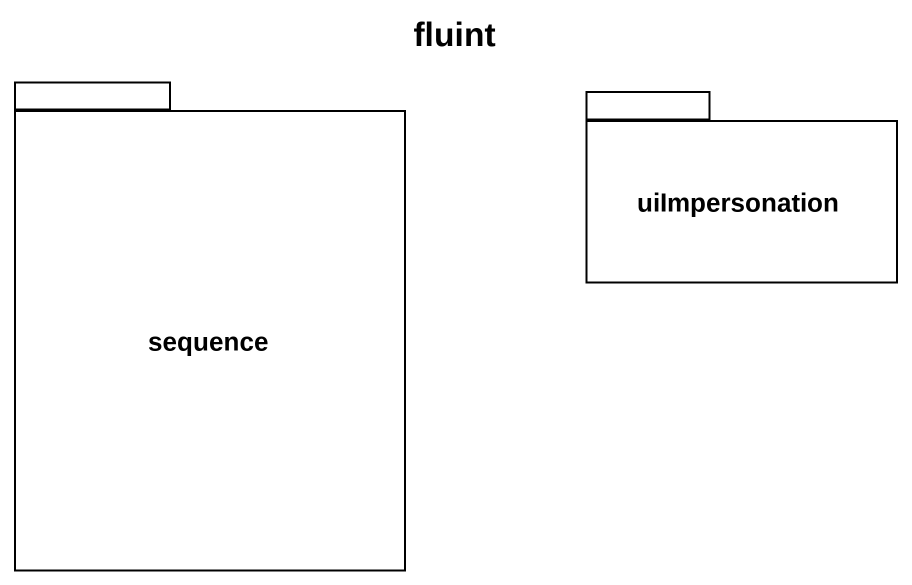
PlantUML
@startuml
title fluint
package sequence {
}
package uiImpersonation {
}
@enduml
